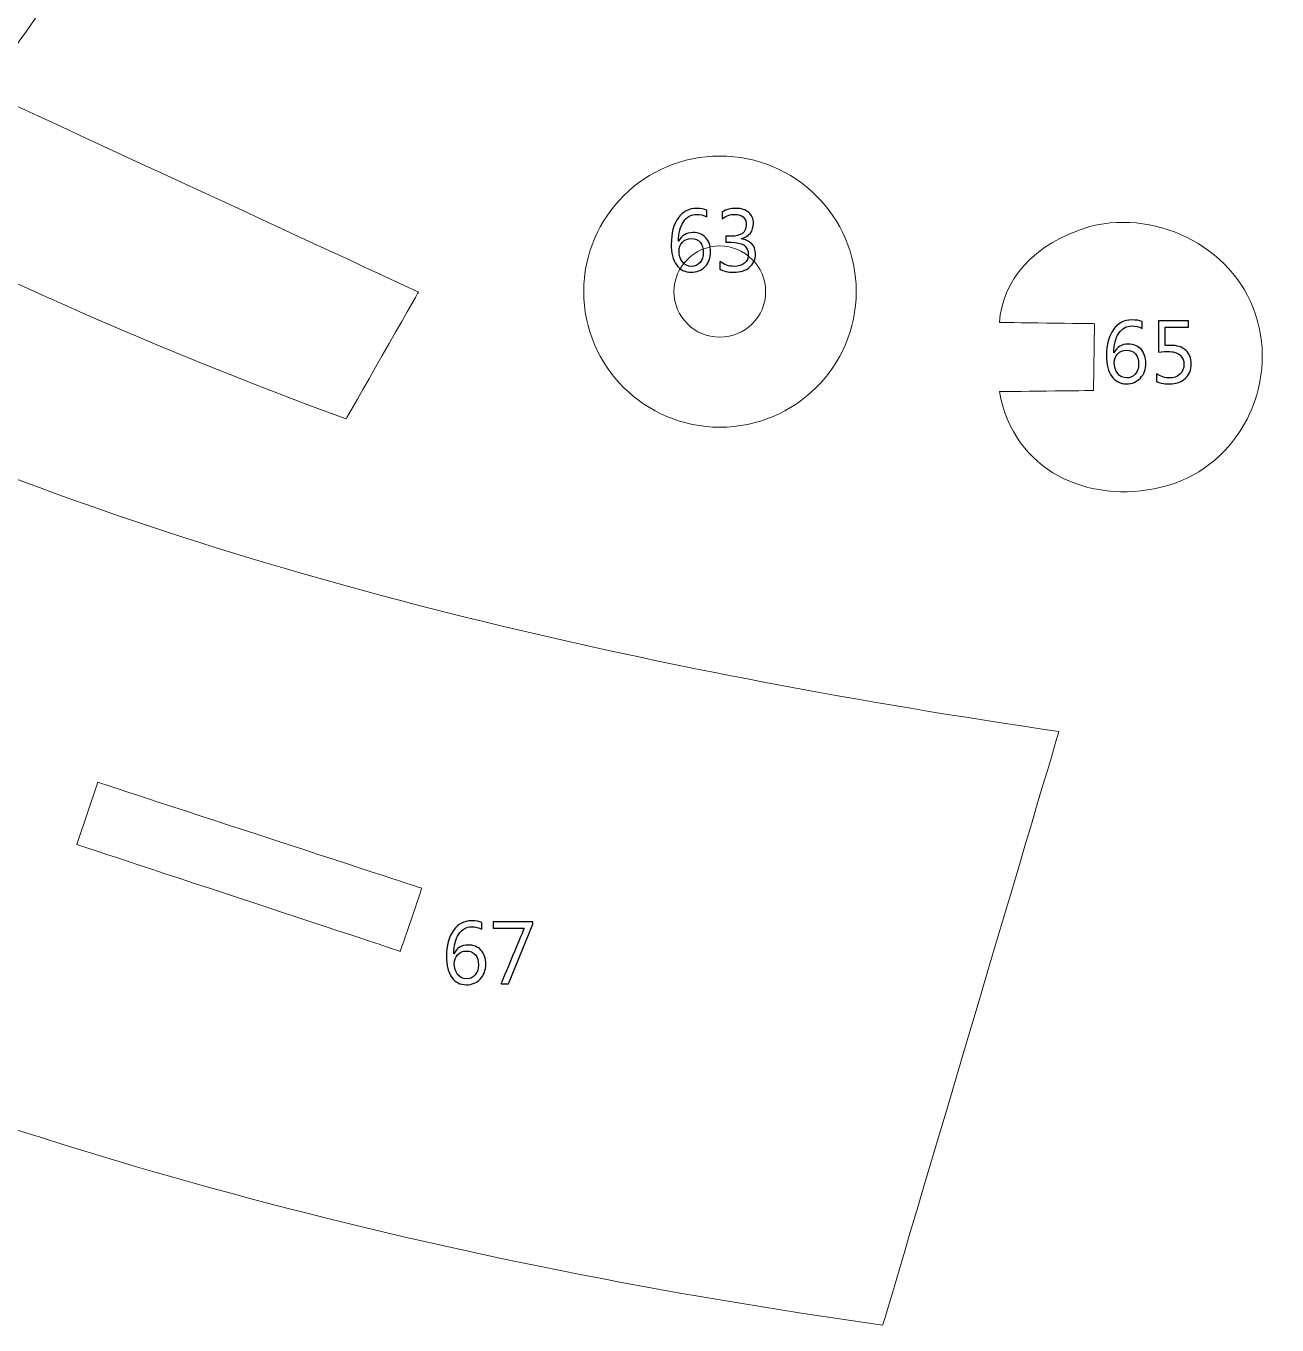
# Model space of a CAD drawing. Header units: centimetres. Extents: x -494 to 505, y -672 to 577.
# Drawn here: x 348.9 to 501.1, y -460.4 to -302.3 of the extents above; entities that cross this region are included whole.
import ezdxf

# ---------------------------------------------------------------- set-up
doc = ezdxf.new("R2010")
doc.units = ezdxf.units.CM
doc.header["$MEASUREMENT"] = 0
doc.layers.add('Camada 1', color=7, linetype='Continuous')
doc.layers.add('Camada 2', color=10, linetype='Continuous')

msp = doc.modelspace()

# ---------------------------------------------------------------- linework, layer by layer
at = {"layer": 'Camada 1', "lineweight": 9}
for centre, major_axis, ratio in [((433.376832, -334.587088), (16.575278, 0), 0.9956633005), ((433.354734, -334.585818), (5.5753, 0), 0.9956719818)]:
    msp.add_ellipse(centre, major_axis=major_axis, ratio=ratio, dxfattribs=at)
for points, knots in [([(182.78983, -289.325812), (182.329836, -291.53358), (181.676294, -292.996112), (180.507132, -295.900856), (180.507132, -295.900856), (177.908204, -303.485296), (176.42332, -307.8607), (184.4675, -310.828944), (184.4675, -310.828944), (188.601096, -312.03138), (192.080388, -313.343036), (195.019168, -314.746132), (195.019168, -314.746132), (209.705448, -320.820796), (210.408266, -342.718136), (204.780388, -357.439976), (204.780388, -357.439976), (200.739248, -364.026196), (206.49819, -371.974872), (211.99729, -370.13134), (211.99729, -370.13134), (211.99729, -370.13134), (267.020294, -351.921064), (267.020294, -351.921064), (267.020294, -351.921064), (265.436858, -345.949016), (263.81964, -340.168992), (261.691628, -334.19796), (261.691628, -334.19796), (261.691628, -334.19796), (247.889522, -339.847428), (247.889522, -339.847428), (247.889522, -339.847428), (247.889522, -339.847428), (245.159784, -332.06436), (245.159784, -332.06436), (245.159784, -332.06436), (245.159784, -332.06436), (258.900422, -326.126856), (258.900422, -326.126856), (258.900422, -326.126856), (255.91643, -319.662048), (253.357126, -313.510168), (250.05284, -307.368956), (250.05284, -307.368956), (250.05284, -307.368956), (235.854494, -315.215016), (235.854494, -315.215016), (235.854494, -315.215016), (235.854494, -315.215016), (231.603042, -308.164484), (231.603042, -308.164484), (231.603042, -308.164484), (231.603042, -308.164484), (245.712488, -300.023784), (245.712488, -300.023784), (245.712488, -300.023784), (242.475004, -294.545512), (239.409224, -289.87242), (235.99394, -284.899608), (235.99394, -284.899608), (235.99394, -284.899608), (222.90532, -293.546276), (222.90532, -293.546276), (222.90532, -293.546276), (222.90532, -293.546276), (218.431364, -286.746696), (218.431364, -286.746696), (218.431364, -286.746696), (218.431364, -286.746696), (230.724202, -278.40178), (230.724202, -278.40178), (230.724202, -278.40178), (227.071682, -273.320256), (223.679766, -267.88618), (220.318584, -262.6868), (220.318584, -262.6868), (220.318584, -262.6868), (206.901542, -270.924528), (206.901542, -270.924528), (206.901542, -270.924528), (206.901542, -270.924528), (203.266548, -263.775444), (203.266548, -263.775444), (203.266548, -263.775444), (203.266548, -263.775444), (216.520522, -255.081024), (216.520522, -255.081024), (216.520522, -255.081024), (203.73848, -229.9081), (221.170754, -210.7819), (240.487708, -206.680816), (240.487708, -206.680816), (281.752294, -198.37654), (317.23838, -202.109324), (355.214428, -222.74276), (355.214428, -222.74276), (380.998984, -236.086396), (406.434798, -252.030484), (431.664618, -268.072108), (431.664618, -268.072108), (447.13398, -276.452076), (457.795376, -284.673548), (475.474792, -290.712144), (475.474792, -290.712144), (480.967288, -292.402768), (484.084376, -293.40556), (486.148888, -292.320472), (486.148888, -292.320472), (494.367058, -279.025096), (499.34495, -259.396992), (498.30101, -215.25484), (498.30101, -215.25484), (495.513106, -177.25136), (492.695484, -158.525972), (484.29799, -145.308828), (484.29799, -145.308828), (471.084402, -137.859516), (427.983396, -139.22248), (370.712238, -144.892776), (370.712238, -144.892776), (330.730606, -147.85848), (288.910268, -155.543504), (244.769894, -154.824176), (244.769894, -154.824176), (224.85096, -154.182064), (209.7151, -128.42748), (190.253366, -98.993452), (190.253366, -98.993452), (179.69611, -100.730812), (171.077382, -99.020884), (165.424866, -94.19844), (165.424866, -94.19844), (159.956754, -88.855804), (156.890974, -82.534252), (157.003242, -75.060048), (157.003242, -75.060048), (157.026102, -72.926956), (155.536646, -72.14362), (153.171144, -73.001632), (153.171144, -73.001632), (124.564902, -78.87462), (97.43567, -82.195416), (72.464422, -82.006948), (72.464422, -82.006948), (72.464422, -82.006948), (55.998618, -82.304636), (55.998618, -82.304636), (55.998618, -82.304636), (33.274254, -82.729324), (19.306032, -86.980268), (15.682976, -101.128068), (15.682976, -101.128068), (14.84376, -105.245916), (15.028926, -133.020816), (14.989302, -138.365992), (14.989302, -138.365992), (14.989302, -138.365992), (15.079726, -194.315588), (15.079726, -194.315588), (15.079726, -194.315588), (15.079726, -194.315588), (66.976498, -194.3862), (66.976498, -194.3862), (66.976498, -194.3862), (66.976498, -194.3862), (66.896742, -202.649836), (66.896742, -202.649836), (66.896742, -202.649836), (66.896742, -202.649836), (15.069058, -202.792584), (15.069058, -202.792584), (15.069058, -202.792584), (15.069058, -202.792584), (15.30858, -272.434304), (15.30858, -272.434304), (15.30858, -272.434304), (15.30858, -272.434304), (30.27172, -273.937476), (30.27172, -273.937476), (30.27172, -273.937476), (30.27172, -273.937476), (37.548312, -233.120692), (37.548312, -233.120692), (37.548312, -233.120692), (37.548312, -233.120692), (83.984592, -239.984788), (83.984592, -239.984788), (83.984592, -239.984788), (83.984592, -239.984788), (76.346812, -279.314656), (76.346812, -279.314656), (76.346812, -279.314656), (76.346812, -279.314656), (100.76053, -281.826716), (100.76053, -281.826716), (100.76053, -281.826716), (100.873814, -272.07464), (102.001066, -262.795004), (104.431338, -254.207264), (104.431338, -254.207264), (107.706668, -242.851432), (111.736632, -234.28452), (117.738652, -232.335832), (117.738652, -232.335832), (117.738652, -232.335832), (166.705788, -232.341928), (166.705788, -232.341928), (166.705788, -232.341928), (170.196002, -232.524808), (171.763436, -238.12246), (170.609006, -246.8626), (170.609006, -246.8626), (169.687494, -256.330704), (163.103814, -264.16), (159.567626, -274.08124), (159.567626, -274.08124), (157.226508, -280.649172), (157.818836, -281.917648), (163.007294, -281.882596), (163.007294, -281.882596), (163.007294, -281.882596), (179.199286, -281.804364), (179.199286, -281.804364), (179.199286, -281.804364), (181.369716, -282.496768), (183.364124, -285.311088), (182.78983, -289.325812)], [0, 0, 0, 0, 0.0172413793, 0.0172413793, 0.0172413793, 0.0172413893, 0.0344827586, 0.0344827586, 0.0344827586, 0.0344827686, 0.0517241379, 0.0517241379, 0.0517241379, 0.0517241479, 0.0689655172, 0.0689655172, 0.0689655172, 0.0689655272, 0.0862068966, 0.0862068966, 0.0862068966, 0.0862069066, 0.1034482759, 0.1034482759, 0.1034482759, 0.1034482859, 0.1206896552, 0.1206896552, 0.1206896552, 0.1206896652, 0.1379310345, 0.1379310345, 0.1379310345, 0.1379310445, 0.1551724138, 0.1551724138, 0.1551724138, 0.1551724238, 0.1724137931, 0.1724137931, 0.1724137931, 0.1724138031, 0.1896551724, 0.1896551724, 0.1896551724, 0.1896551824, 0.2068965517, 0.2068965517, 0.2068965517, 0.2068965617, 0.224137931, 0.224137931, 0.224137931, 0.224137941, 0.2413793103, 0.2413793103, 0.2413793103, 0.2413793203, 0.2586206897, 0.2586206897, 0.2586206897, 0.2586206997, 0.275862069, 0.275862069, 0.275862069, 0.275862079, 0.2931034483, 0.2931034483, 0.2931034483, 0.2931034583, 0.3103448276, 0.3103448276, 0.3103448276, 0.3103448376, 0.3275862069, 0.3275862069, 0.3275862069, 0.3275862169, 0.3448275862, 0.3448275862, 0.3448275862, 0.3448275962, 0.3620689655, 0.3620689655, 0.3620689655, 0.3620689755, 0.3793103448, 0.3793103448, 0.3793103448, 0.3793103548, 0.3965517241, 0.3965517241, 0.3965517241, 0.3965517341, 0.4137931034, 0.4137931034, 0.4137931034, 0.4137931134, 0.4310344828, 0.4310344828, 0.4310344828, 0.4310344928, 0.4482758621, 0.4482758621, 0.4482758621, 0.4482758721, 0.4655172414, 0.4655172414, 0.4655172414, 0.4655172514, 0.4827586207, 0.4827586207, 0.4827586207, 0.4827586307, 0.5, 0.5, 0.5, 0.50000001, 0.5172413793, 0.5172413793, 0.5172413793, 0.5172413893, 0.5344827586, 0.5344827586, 0.5344827586, 0.5344827686, 0.5517241379, 0.5517241379, 0.5517241379, 0.5517241479, 0.5689655172, 0.5689655172, 0.5689655172, 0.5689655272, 0.5862068966, 0.5862068966, 0.5862068966, 0.5862069066, 0.6034482759, 0.6034482759, 0.6034482759, 0.6034482859, 0.6206896552, 0.6206896552, 0.6206896552, 0.6206896652, 0.6379310345, 0.6379310345, 0.6379310345, 0.6379310445, 0.6551724138, 0.6551724138, 0.6551724138, 0.6551724238, 0.6724137931, 0.6724137931, 0.6724137931, 0.6724138031, 0.6896551724, 0.6896551724, 0.6896551724, 0.6896551824, 0.7068965517, 0.7068965517, 0.7068965517, 0.7068965617, 0.724137931, 0.724137931, 0.724137931, 0.724137941, 0.7413793103, 0.7413793103, 0.7413793103, 0.7413793203, 0.7586206897, 0.7586206897, 0.7586206897, 0.7586206997, 0.775862069, 0.775862069, 0.775862069, 0.775862079, 0.7931034483, 0.7931034483, 0.7931034483, 0.7931034583, 0.8103448276, 0.8103448276, 0.8103448276, 0.8103448376, 0.8275862069, 0.8275862069, 0.8275862069, 0.8275862169, 0.8448275862, 0.8448275862, 0.8448275862, 0.8448275962, 0.8620689655, 0.8620689655, 0.8620689655, 0.8620689755, 0.8793103448, 0.8793103448, 0.8793103448, 0.8793103548, 0.8965517241, 0.8965517241, 0.8965517241, 0.8965517341, 0.9137931034, 0.9137931034, 0.9137931034, 0.9137931134, 0.9310344828, 0.9310344828, 0.9310344828, 0.9310344928, 0.9482758621, 0.9482758621, 0.9482758621, 0.9482758721, 0.9655172414, 0.9655172414, 0.9655172414, 0.9655172514, 1, 1, 1, 1]), ([(252.252734, -278.040592), (252.252734, -278.040592), (302.945038, -222.182436), (302.945038, -222.182436), (302.945038, -222.182436), (340.093554, -247.48236), (380.919482, -268.119352), (425.249594, -284.312868), (425.249594, -284.312868), (425.249594, -284.312868), (415.266886, -301.135796), (415.266886, -301.135796), (415.266886, -301.135796), (415.266886, -301.135796), (365.787178, -278.638), (365.787178, -278.638), (365.787178, -278.638), (365.787178, -278.638), (343.912698, -310.195468), (343.912698, -310.195468), (343.912698, -310.195468), (343.912698, -310.195468), (396.691358, -334.630268), (396.691358, -334.630268), (396.691358, -334.630268), (396.691358, -334.630268), (387.891782, -350.089724), (387.891782, -350.089724), (387.891782, -350.089724), (338.015834, -331.723492), (293.035482, -307.424836), (252.252734, -278.040592)], [0, 0, 0, 0, 0.1111111111, 0.1111111111, 0.1111111111, 0.1111111211, 0.2222222222, 0.2222222222, 0.2222222222, 0.2222222322, 0.3333333333, 0.3333333333, 0.3333333333, 0.3333333433, 0.4444444444, 0.4444444444, 0.4444444444, 0.4444444544, 0.5555555556, 0.5555555556, 0.5555555556, 0.5555555656, 0.6666666667, 0.6666666667, 0.6666666667, 0.6666666767, 0.7777777778, 0.7777777778, 0.7777777778, 0.7777777878, 1, 1, 1, 1]), ([(478.801938, -346.622624), (478.801938, -346.622624), (478.944686, -338.489036), (478.944686, -338.489036), (478.944686, -338.489036), (478.944686, -338.489036), (467.369398, -338.336636), (467.369398, -338.336636), (467.369398, -338.336636), (467.759034, -333.417672), (471.183462, -328.753724), (478.50679, -326.64146), (478.50679, -326.64146), (486.71353, -324.5612), (496.430046, -329.375008), (498.78869, -338.177632), (498.78869, -338.177632), (501.147334, -346.980256), (495.89055, -356.327964), (487.049826, -358.408224), (487.049826, -358.408224), (478.209102, -360.488484), (469.102186, -356.482904), (467.377526, -346.757752), (467.377526, -346.757752), (467.377526, -346.757752), (478.801938, -346.622624), (478.801938, -346.622624)], [0, 0, 0, 0, 0.125, 0.125, 0.125, 0.12500001, 0.25, 0.25, 0.25, 0.25000001, 0.375, 0.375, 0.375, 0.37500001, 0.5, 0.5, 0.5, 0.50000001, 0.625, 0.625, 0.625, 0.62500001, 0.75, 0.75, 0.75, 0.75000001, 1, 1, 1, 1]), ([(296.14495, -350.3041), (296.14495, -350.3041), (333.632302, -367.514632), (333.632302, -367.514632), (333.632302, -367.514632), (333.632302, -367.514632), (341.154258, -354.829364), (341.154258, -354.829364), (341.154258, -354.829364), (380.900686, -370.675916), (426.158914, -381.004064), (474.611954, -388.133336), (474.611954, -388.133336), (474.611954, -388.133336), (453.18299, -460.366872), (453.18299, -460.366872), (453.18299, -460.366872), (399.958306, -452.932292), (350.433894, -439.942732), (305.08321, -420.685976), (305.08321, -420.685976), (305.08321, -420.685976), (311.78627, -407.918412), (311.78627, -407.918412), (311.78627, -407.918412), (311.78627, -407.918412), (275.041106, -391.834624), (275.041106, -391.834624), (275.041106, -391.834624), (275.041106, -391.834624), (296.14495, -350.3041), (296.14495, -350.3041)], [0, 0, 0, 0, 0.1111111111, 0.1111111111, 0.1111111111, 0.1111111211, 0.2222222222, 0.2222222222, 0.2222222222, 0.2222222322, 0.3333333333, 0.3333333333, 0.3333333333, 0.3333333433, 0.4444444444, 0.4444444444, 0.4444444444, 0.4444444544, 0.5555555556, 0.5555555556, 0.5555555556, 0.5555555656, 0.6666666667, 0.6666666667, 0.6666666667, 0.6666666767, 0.7777777778, 0.7777777778, 0.7777777778, 0.7777777878, 1, 1, 1, 1]), ([(357.68153, -394.306044), (357.68153, -394.306044), (355.125782, -401.881848), (355.125782, -401.881848), (355.125782, -401.881848), (355.125782, -401.881848), (394.48867, -414.883092), (394.48867, -414.883092), (394.48867, -414.883092), (394.48867, -414.883092), (397.095726, -407.20518), (397.095726, -407.20518), (397.095726, -407.20518), (397.095726, -407.20518), (357.68153, -394.306044), (357.68153, -394.306044)], [0, 0, 0, 0, 0.2, 0.2, 0.2, 0.20000001, 0.4, 0.4, 0.4, 0.40000001, 0.6, 0.6, 0.6, 0.60000001, 1, 1, 1, 1])]:
    msp.add_open_spline(points, degree=3, knots=knots, dxfattribs=at)
at = {"layer": 'Camada 2'}
for points, knots in [([(431.770028, -324.667118), (431.770028, -324.667118), (431.770028, -325.482458), (431.770028, -325.482458), (431.770028, -325.482458), (431.381154, -325.283576), (430.972468, -325.183246), (430.542446, -325.183246), (430.542446, -325.183246), (429.875696, -325.183246), (429.341788, -325.48068), (428.940214, -326.075548), (428.940214, -326.075548), (428.540672, -326.67067), (428.340012, -327.467976), (428.340012, -328.466196), (428.340012, -328.466196), (428.340012, -328.466196), (428.361348, -328.466196), (428.361348, -328.466196), (428.361348, -328.466196), (428.710852, -327.754742), (429.284384, -327.398126), (430.081944, -327.398126), (430.081944, -327.398126), (430.73955, -327.398126), (431.261012, -327.609708), (431.649886, -328.03084), (431.649886, -328.03084), (432.03876, -328.45375), (432.232308, -329.018138), (432.232308, -329.726036), (432.232308, -329.726036), (432.232308, -330.464414), (432.010058, -331.068426), (431.565812, -331.53604), (431.565812, -331.53604), (431.121312, -332.003908), (430.55667, -332.236826), (429.87214, -332.236826), (429.87214, -332.236826), (429.115982, -332.236826), (428.522638, -331.935836), (428.092616, -331.333602), (428.092616, -331.333602), (427.662594, -330.731368), (427.447456, -329.885548), (427.447456, -328.795888), (427.447456, -328.795888), (427.447456, -327.475342), (427.728888, -326.421496), (428.291498, -325.634858), (428.291498, -325.634858), (428.854362, -324.846188), (429.598074, -324.45198), (430.520856, -324.45198), (430.520856, -324.45198), (431.045874, -324.45198), (431.461672, -324.523608), (431.770028, -324.667118)], [0, 0, 0, 0, 0.0625, 0.0625, 0.0625, 0.06250001, 0.125, 0.125, 0.125, 0.12500001, 0.1875, 0.1875, 0.1875, 0.18750001, 0.25, 0.25, 0.25, 0.25000001, 0.3125, 0.3125, 0.3125, 0.31250001, 0.375, 0.375, 0.375, 0.37500001, 0.4375, 0.4375, 0.4375, 0.43750001, 0.5, 0.5, 0.5, 0.50000001, 0.5625, 0.5625, 0.5625, 0.56250001, 0.625, 0.625, 0.625, 0.62500001, 0.6875, 0.6875, 0.6875, 0.68750001, 0.75, 0.75, 0.75, 0.75000001, 0.8125, 0.8125, 0.8125, 0.81250001, 0.875, 0.875, 0.875, 0.87500001, 1, 1, 1, 1]), ([(433.350416, -331.82814), (433.350416, -331.82814), (433.350416, -330.90358), (433.350416, -330.90358), (433.350416, -330.90358), (433.864766, -331.312012), (434.447188, -331.516482), (435.094126, -331.516482), (435.094126, -331.516482), (435.621176, -331.516482), (436.04053, -331.385672), (436.353966, -331.12202), (436.353966, -331.12202), (436.667656, -330.858622), (436.823612, -330.503784), (436.823612, -330.059538), (436.823612, -330.059538), (436.823612, -329.073764), (436.124604, -328.581004), (434.72862, -328.581004), (434.72862, -328.581004), (434.72862, -328.581004), (434.103272, -328.581004), (434.103272, -328.581004), (434.103272, -328.581004), (434.103272, -328.581004), (434.103272, -327.849738), (434.103272, -327.849738), (434.103272, -327.849738), (434.103272, -327.849738), (434.69814, -327.849738), (434.69814, -327.849738), (434.69814, -327.849738), (435.943756, -327.849738), (436.565548, -327.387458), (436.565548, -326.464422), (436.565548, -326.464422), (436.565548, -325.609712), (436.090568, -325.183246), (435.140862, -325.183246), (435.140862, -325.183246), (434.610256, -325.183246), (434.110384, -325.362316), (433.640738, -325.72071), (433.640738, -325.72071), (433.640738, -325.72071), (433.640738, -324.882002), (433.640738, -324.882002), (433.640738, -324.882002), (434.124608, -324.595236), (434.696362, -324.45198), (435.353968, -324.45198), (435.353968, -324.45198), (435.98846, -324.45198), (436.495698, -324.620382), (436.87746, -324.955408), (436.87746, -324.955408), (437.25719, -325.292466), (437.447182, -325.722488), (437.447182, -326.24776), (437.447182, -326.24776), (437.447182, -327.238614), (436.943754, -327.876662), (435.934612, -328.159872), (435.934612, -328.159872), (435.934612, -328.159872), (435.934612, -328.181208), (435.934612, -328.181208), (435.934612, -328.181208), (436.475886, -328.233278), (436.905908, -328.42327), (437.224932, -328.751184), (437.224932, -328.751184), (437.545734, -329.079098), (437.705246, -329.487784), (437.705246, -329.976988), (437.705246, -329.976988), (437.705246, -330.654406), (437.463438, -331.199236), (436.97779, -331.615034), (436.97779, -331.615034), (436.492142, -332.029054), (435.852316, -332.236826), (435.058312, -332.236826), (435.058312, -332.236826), (434.343302, -332.236826), (433.773326, -332.100682), (433.350416, -331.82814)], [0, 0, 0, 0, 0.0434782609, 0.0434782609, 0.0434782609, 0.0434782709, 0.0869565217, 0.0869565217, 0.0869565217, 0.0869565317, 0.1304347826, 0.1304347826, 0.1304347826, 0.1304347926, 0.1739130435, 0.1739130435, 0.1739130435, 0.1739130535, 0.2173913043, 0.2173913043, 0.2173913043, 0.2173913143, 0.2608695652, 0.2608695652, 0.2608695652, 0.2608695752, 0.3043478261, 0.3043478261, 0.3043478261, 0.3043478361, 0.347826087, 0.347826087, 0.347826087, 0.347826097, 0.3913043478, 0.3913043478, 0.3913043478, 0.3913043578, 0.4347826087, 0.4347826087, 0.4347826087, 0.4347826187, 0.4782608696, 0.4782608696, 0.4782608696, 0.4782608796, 0.5217391304, 0.5217391304, 0.5217391304, 0.5217391404, 0.5652173913, 0.5652173913, 0.5652173913, 0.5652174013, 0.6086956522, 0.6086956522, 0.6086956522, 0.6086956622, 0.652173913, 0.652173913, 0.652173913, 0.652173923, 0.6956521739, 0.6956521739, 0.6956521739, 0.6956521839, 0.7391304348, 0.7391304348, 0.7391304348, 0.7391304448, 0.7826086957, 0.7826086957, 0.7826086957, 0.7826087057, 0.8260869565, 0.8260869565, 0.8260869565, 0.8260869665, 0.8695652174, 0.8695652174, 0.8695652174, 0.8695652274, 0.9130434783, 0.9130434783, 0.9130434783, 0.9130434883, 1, 1, 1, 1]), ([(429.890174, -328.129392), (429.445674, -328.129392), (429.085502, -328.27976), (428.809404, -328.581004), (428.809404, -328.581004), (428.531782, -328.883772), (428.393606, -329.23861), (428.393606, -329.649074), (428.393606, -329.649074), (428.393606, -330.165202), (428.531782, -330.604114), (428.805848, -330.969874), (428.805848, -330.969874), (429.080168, -331.333602), (429.445674, -331.516482), (429.900842, -331.516482), (429.900842, -331.516482), (430.33442, -331.516482), (430.685702, -331.35697), (430.950878, -331.039724), (430.950878, -331.039724), (431.218086, -330.722478), (431.350674, -330.321158), (431.350674, -329.833732), (431.350674, -329.833732), (431.350674, -329.29957), (431.22342, -328.883772), (430.967134, -328.581004), (430.967134, -328.581004), (430.710848, -328.27976), (430.352454, -328.129392), (429.890174, -328.129392)], [0, 0, 0, 0, 0.1111111111, 0.1111111111, 0.1111111111, 0.1111111211, 0.2222222222, 0.2222222222, 0.2222222222, 0.2222222322, 0.3333333333, 0.3333333333, 0.3333333333, 0.3333333433, 0.4444444444, 0.4444444444, 0.4444444444, 0.4444444544, 0.5555555556, 0.5555555556, 0.5555555556, 0.5555555656, 0.6666666667, 0.6666666667, 0.6666666667, 0.6666666767, 0.7777777778, 0.7777777778, 0.7777777778, 0.7777777878, 1, 1, 1, 1]), ([(484.725726, -338.244434), (484.725726, -338.244434), (484.725726, -339.059774), (484.725726, -339.059774), (484.725726, -339.059774), (484.336852, -338.860892), (483.92842, -338.760562), (483.498144, -338.760562), (483.498144, -338.760562), (482.831394, -338.760562), (482.297486, -339.057996), (481.895912, -339.653118), (481.895912, -339.653118), (481.49637, -340.247986), (481.29571, -341.045546), (481.29571, -342.043766), (481.29571, -342.043766), (481.29571, -342.043766), (481.317046, -342.043766), (481.317046, -342.043766), (481.317046, -342.043766), (481.66655, -341.332312), (482.240082, -340.975696), (483.037642, -340.975696), (483.037642, -340.975696), (483.695248, -340.975696), (484.21671, -341.187024), (484.605838, -341.608156), (484.605838, -341.608156), (484.994712, -342.031066), (485.18826, -342.595708), (485.18826, -343.303606), (485.18826, -343.303606), (485.18826, -344.041984), (484.96601, -344.645996), (484.52151, -345.11361), (484.52151, -345.11361), (484.07701, -345.581478), (483.512622, -345.814396), (482.827838, -345.814396), (482.827838, -345.814396), (482.07168, -345.814396), (481.478336, -345.513406), (481.048314, -344.911172), (481.048314, -344.911172), (480.618292, -344.308938), (480.403154, -343.463118), (480.403154, -342.373458), (480.403154, -342.373458), (480.403154, -341.052658), (480.684586, -339.998812), (481.247196, -339.212174), (481.247196, -339.212174), (481.81006, -338.423504), (482.553772, -338.029296), (483.476808, -338.029296), (483.476808, -338.029296), (484.001826, -338.029296), (484.417624, -338.100924), (484.725726, -338.244434)], [0, 0, 0, 0, 0.0625, 0.0625, 0.0625, 0.06250001, 0.125, 0.125, 0.125, 0.12500001, 0.1875, 0.1875, 0.1875, 0.18750001, 0.25, 0.25, 0.25, 0.25000001, 0.3125, 0.3125, 0.3125, 0.31250001, 0.375, 0.375, 0.375, 0.37500001, 0.4375, 0.4375, 0.4375, 0.43750001, 0.5, 0.5, 0.5, 0.50000001, 0.5625, 0.5625, 0.5625, 0.56250001, 0.625, 0.625, 0.625, 0.62500001, 0.6875, 0.6875, 0.6875, 0.68750001, 0.75, 0.75, 0.75, 0.75000001, 0.8125, 0.8125, 0.8125, 0.81250001, 0.875, 0.875, 0.875, 0.87500001, 1, 1, 1, 1]), ([(486.47858, -345.502484), (486.47858, -345.502484), (486.47858, -344.588592), (486.47858, -344.588592), (486.47858, -344.588592), (486.99293, -344.925396), (487.51617, -345.094052), (488.0483, -345.094052), (488.0483, -345.094052), (488.580684, -345.094052), (489.008928, -344.94343), (489.335064, -344.64244), (489.335064, -344.64244), (489.659676, -344.342974), (489.822744, -343.943432), (489.822744, -343.446862), (489.822744, -343.446862), (489.822744, -342.954102), (489.655866, -342.568784), (489.324396, -342.29294), (489.324396, -342.29294), (488.991148, -342.016842), (488.516168, -341.87892), (487.896154, -341.87892), (487.896154, -341.87892), (487.68635, -341.87892), (487.292142, -341.900256), (486.715054, -341.941658), (486.715054, -341.941658), (486.715054, -341.941658), (486.715054, -338.158328), (486.715054, -338.158328), (486.715054, -338.158328), (486.715054, -338.158328), (490.360208, -338.158328), (490.360208, -338.158328), (490.360208, -338.158328), (490.360208, -338.158328), (490.360208, -338.93252), (490.360208, -338.93252), (490.360208, -338.93252), (490.360208, -338.93252), (487.532172, -338.93252), (487.532172, -338.93252), (487.532172, -338.93252), (487.532172, -338.93252), (487.532172, -341.147654), (487.532172, -341.147654), (487.532172, -341.147654), (487.763566, -341.13343), (487.976672, -341.126064), (488.173776, -341.126064), (488.173776, -341.126064), (488.978448, -341.126064), (489.602272, -341.328756), (490.042962, -341.731854), (490.042962, -341.731854), (490.483906, -342.135206), (490.704378, -342.688926), (490.704378, -343.39149), (490.704378, -343.39149), (490.704378, -344.118946), (490.467904, -344.705178), (489.992924, -345.147646), (489.992924, -345.147646), (489.517944, -345.592146), (488.865672, -345.814396), (488.03941, -345.814396), (488.03941, -345.814396), (487.342434, -345.814396), (486.822496, -345.71051), (486.47858, -345.502484)], [0, 0, 0, 0, 0.0526315789, 0.0526315789, 0.0526315789, 0.0526315889, 0.1052631579, 0.1052631579, 0.1052631579, 0.1052631679, 0.1578947368, 0.1578947368, 0.1578947368, 0.1578947468, 0.2105263158, 0.2105263158, 0.2105263158, 0.2105263258, 0.2631578947, 0.2631578947, 0.2631578947, 0.2631579047, 0.3157894737, 0.3157894737, 0.3157894737, 0.3157894837, 0.3684210526, 0.3684210526, 0.3684210526, 0.3684210626, 0.4210526316, 0.4210526316, 0.4210526316, 0.4210526416, 0.4736842105, 0.4736842105, 0.4736842105, 0.4736842205, 0.5263157895, 0.5263157895, 0.5263157895, 0.5263157995, 0.5789473684, 0.5789473684, 0.5789473684, 0.5789473784, 0.6315789474, 0.6315789474, 0.6315789474, 0.6315789574, 0.6842105263, 0.6842105263, 0.6842105263, 0.6842105363, 0.7368421053, 0.7368421053, 0.7368421053, 0.7368421153, 0.7894736842, 0.7894736842, 0.7894736842, 0.7894736942, 0.8421052632, 0.8421052632, 0.8421052632, 0.8421052732, 0.8947368421, 0.8947368421, 0.8947368421, 0.8947368521, 1, 1, 1, 1]), ([(482.845872, -341.706708), (482.401372, -341.706708), (482.0412, -341.85733), (481.765102, -342.15832), (481.765102, -342.15832), (481.48748, -342.461342), (481.349304, -342.81618), (481.349304, -343.226644), (481.349304, -343.226644), (481.349304, -343.742772), (481.48748, -344.181684), (481.761546, -344.547444), (481.761546, -344.547444), (482.035866, -344.911172), (482.401372, -345.094052), (482.85654, -345.094052), (482.85654, -345.094052), (483.290372, -345.094052), (483.641654, -344.93454), (483.90683, -344.617294), (483.90683, -344.617294), (484.173784, -344.300048), (484.306372, -343.898728), (484.306372, -343.411048), (484.306372, -343.411048), (484.306372, -342.87714), (484.179118, -342.461342), (483.922832, -342.15832), (483.922832, -342.15832), (483.666546, -341.85733), (483.308152, -341.706708), (482.845872, -341.706708)], [0, 0, 0, 0, 0.1111111111, 0.1111111111, 0.1111111111, 0.1111111211, 0.2222222222, 0.2222222222, 0.2222222222, 0.2222222322, 0.3333333333, 0.3333333333, 0.3333333333, 0.3333333433, 0.4444444444, 0.4444444444, 0.4444444444, 0.4444444544, 0.5555555556, 0.5555555556, 0.5555555556, 0.5555555656, 0.6666666667, 0.6666666667, 0.6666666667, 0.6666666767, 0.7777777778, 0.7777777778, 0.7777777778, 0.7777777878, 1, 1, 1, 1]), ([(404.417022, -411.382718), (404.417022, -411.382718), (404.417022, -412.198058), (404.417022, -412.198058), (404.417022, -412.198058), (404.028148, -411.999176), (403.619716, -411.898846), (403.18944, -411.898846), (403.18944, -411.898846), (402.52269, -411.898846), (401.988782, -412.19628), (401.587208, -412.791402), (401.587208, -412.791402), (401.187666, -413.38627), (400.987006, -414.18383), (400.987006, -415.18205), (400.987006, -415.18205), (400.987006, -415.18205), (401.008342, -415.18205), (401.008342, -415.18205), (401.008342, -415.18205), (401.357846, -414.470596), (401.931378, -414.11398), (402.728938, -414.11398), (402.728938, -414.11398), (403.386544, -414.11398), (403.908006, -414.325308), (404.297134, -414.74644), (404.297134, -414.74644), (404.686008, -415.16935), (404.879556, -415.733992), (404.879556, -416.44189), (404.879556, -416.44189), (404.879556, -417.180268), (404.657306, -417.78428), (404.212806, -418.251894), (404.212806, -418.251894), (403.768306, -418.719762), (403.203918, -418.95268), (402.519134, -418.95268), (402.519134, -418.95268), (401.762976, -418.95268), (401.169632, -418.65169), (400.73961, -418.049456), (400.73961, -418.049456), (400.309588, -417.447222), (400.09445, -416.601402), (400.09445, -415.511742), (400.09445, -415.511742), (400.09445, -414.190942), (400.375882, -413.137096), (400.938492, -412.350458), (400.938492, -412.350458), (401.501356, -411.561788), (402.245068, -411.16758), (403.168104, -411.16758), (403.168104, -411.16758), (403.693122, -411.16758), (404.10892, -411.239208), (404.417022, -411.382718)], [0, 0, 0, 0, 0.0625, 0.0625, 0.0625, 0.06250001, 0.125, 0.125, 0.125, 0.12500001, 0.1875, 0.1875, 0.1875, 0.18750001, 0.25, 0.25, 0.25, 0.25000001, 0.3125, 0.3125, 0.3125, 0.31250001, 0.375, 0.375, 0.375, 0.37500001, 0.4375, 0.4375, 0.4375, 0.43750001, 0.5, 0.5, 0.5, 0.50000001, 0.5625, 0.5625, 0.5625, 0.56250001, 0.625, 0.625, 0.625, 0.62500001, 0.6875, 0.6875, 0.6875, 0.68750001, 0.75, 0.75, 0.75, 0.75000001, 0.8125, 0.8125, 0.8125, 0.81250001, 0.875, 0.875, 0.875, 0.87500001, 1, 1, 1, 1]), ([(410.610812, -411.567376), (410.610812, -411.567376), (407.632154, -418.823648), (407.632154, -418.823648), (407.632154, -418.823648), (407.632154, -418.823648), (406.739598, -418.823648), (406.739598, -418.823648), (406.739598, -418.823648), (406.739598, -418.823648), (409.556966, -412.070804), (409.556966, -412.070804), (409.556966, -412.070804), (409.556966, -412.070804), (405.76119, -412.070804), (405.76119, -412.070804), (405.76119, -412.070804), (405.76119, -412.070804), (405.76119, -411.296612), (405.76119, -411.296612), (405.76119, -411.296612), (405.76119, -411.296612), (410.610812, -411.296612), (410.610812, -411.296612), (410.610812, -411.296612), (410.610812, -411.296612), (410.610812, -411.567376), (410.610812, -411.567376)], [0, 0, 0, 0, 0.125, 0.125, 0.125, 0.12500001, 0.25, 0.25, 0.25, 0.25000001, 0.375, 0.375, 0.375, 0.37500001, 0.5, 0.5, 0.5, 0.50000001, 0.625, 0.625, 0.625, 0.62500001, 0.75, 0.75, 0.75, 0.75000001, 1, 1, 1, 1]), ([(402.537168, -414.844992), (402.092668, -414.844992), (401.732496, -414.995614), (401.456398, -415.296604), (401.456398, -415.296604), (401.178776, -415.599626), (401.0406, -415.954464), (401.0406, -416.364928), (401.0406, -416.364928), (401.0406, -416.881056), (401.178776, -417.319968), (401.452842, -417.685728), (401.452842, -417.685728), (401.727162, -418.049456), (402.092668, -418.232336), (402.547836, -418.232336), (402.547836, -418.232336), (402.981668, -418.232336), (403.33295, -418.072824), (403.598126, -417.755578), (403.598126, -417.755578), (403.86508, -417.438332), (403.997668, -417.037012), (403.997668, -416.549332), (403.997668, -416.549332), (403.997668, -416.015424), (403.870414, -415.599626), (403.614128, -415.296604), (403.614128, -415.296604), (403.357842, -414.995614), (402.999448, -414.844992), (402.537168, -414.844992)], [0, 0, 0, 0, 0.1111111111, 0.1111111111, 0.1111111111, 0.1111111211, 0.2222222222, 0.2222222222, 0.2222222222, 0.2222222322, 0.3333333333, 0.3333333333, 0.3333333333, 0.3333333433, 0.4444444444, 0.4444444444, 0.4444444444, 0.4444444544, 0.5555555556, 0.5555555556, 0.5555555556, 0.5555555656, 0.6666666667, 0.6666666667, 0.6666666667, 0.6666666767, 0.7777777778, 0.7777777778, 0.7777777778, 0.7777777878, 1, 1, 1, 1])]:
    msp.add_open_spline(points, degree=3, knots=knots, dxfattribs=at)
at = {"layer": 'Camada 2', "lineweight": 9}
for points, knots in [([(431.770028, -324.667118), (431.770028, -324.667118), (431.770028, -325.482458), (431.770028, -325.482458), (431.770028, -325.482458), (431.381154, -325.283576), (430.972468, -325.183246), (430.542446, -325.183246), (430.542446, -325.183246), (429.875696, -325.183246), (429.341788, -325.48068), (428.940214, -326.075548), (428.940214, -326.075548), (428.540672, -326.67067), (428.340012, -327.467976), (428.340012, -328.466196), (428.340012, -328.466196), (428.340012, -328.466196), (428.361348, -328.466196), (428.361348, -328.466196), (428.361348, -328.466196), (428.710852, -327.754742), (429.284384, -327.398126), (430.081944, -327.398126), (430.081944, -327.398126), (430.73955, -327.398126), (431.261012, -327.609708), (431.649886, -328.03084), (431.649886, -328.03084), (432.03876, -328.45375), (432.232308, -329.018138), (432.232308, -329.726036), (432.232308, -329.726036), (432.232308, -330.464414), (432.010058, -331.068426), (431.565812, -331.53604), (431.565812, -331.53604), (431.121312, -332.003908), (430.55667, -332.236826), (429.87214, -332.236826), (429.87214, -332.236826), (429.115982, -332.236826), (428.522638, -331.935836), (428.092616, -331.333602), (428.092616, -331.333602), (427.662594, -330.731368), (427.447456, -329.885548), (427.447456, -328.795888), (427.447456, -328.795888), (427.447456, -327.475342), (427.728888, -326.421496), (428.291498, -325.634858), (428.291498, -325.634858), (428.854362, -324.846188), (429.598074, -324.45198), (430.520856, -324.45198), (430.520856, -324.45198), (431.045874, -324.45198), (431.461672, -324.523608), (431.770028, -324.667118)], [0, 0, 0, 0, 0.0625, 0.0625, 0.0625, 0.06250001, 0.125, 0.125, 0.125, 0.12500001, 0.1875, 0.1875, 0.1875, 0.18750001, 0.25, 0.25, 0.25, 0.25000001, 0.3125, 0.3125, 0.3125, 0.31250001, 0.375, 0.375, 0.375, 0.37500001, 0.4375, 0.4375, 0.4375, 0.43750001, 0.5, 0.5, 0.5, 0.50000001, 0.5625, 0.5625, 0.5625, 0.56250001, 0.625, 0.625, 0.625, 0.62500001, 0.6875, 0.6875, 0.6875, 0.68750001, 0.75, 0.75, 0.75, 0.75000001, 0.8125, 0.8125, 0.8125, 0.81250001, 0.875, 0.875, 0.875, 0.87500001, 1, 1, 1, 1]), ([(433.350416, -331.82814), (433.350416, -331.82814), (433.350416, -330.90358), (433.350416, -330.90358), (433.350416, -330.90358), (433.864766, -331.312012), (434.447188, -331.516482), (435.094126, -331.516482), (435.094126, -331.516482), (435.621176, -331.516482), (436.04053, -331.385672), (436.353966, -331.12202), (436.353966, -331.12202), (436.667656, -330.858622), (436.823612, -330.503784), (436.823612, -330.059538), (436.823612, -330.059538), (436.823612, -329.073764), (436.124604, -328.581004), (434.72862, -328.581004), (434.72862, -328.581004), (434.72862, -328.581004), (434.103272, -328.581004), (434.103272, -328.581004), (434.103272, -328.581004), (434.103272, -328.581004), (434.103272, -327.849738), (434.103272, -327.849738), (434.103272, -327.849738), (434.103272, -327.849738), (434.69814, -327.849738), (434.69814, -327.849738), (434.69814, -327.849738), (435.943756, -327.849738), (436.565548, -327.387458), (436.565548, -326.464422), (436.565548, -326.464422), (436.565548, -325.609712), (436.090568, -325.183246), (435.140862, -325.183246), (435.140862, -325.183246), (434.610256, -325.183246), (434.110384, -325.362316), (433.640738, -325.72071), (433.640738, -325.72071), (433.640738, -325.72071), (433.640738, -324.882002), (433.640738, -324.882002), (433.640738, -324.882002), (434.124608, -324.595236), (434.696362, -324.45198), (435.353968, -324.45198), (435.353968, -324.45198), (435.98846, -324.45198), (436.495698, -324.620382), (436.87746, -324.955408), (436.87746, -324.955408), (437.25719, -325.292466), (437.447182, -325.722488), (437.447182, -326.24776), (437.447182, -326.24776), (437.447182, -327.238614), (436.943754, -327.876662), (435.934612, -328.159872), (435.934612, -328.159872), (435.934612, -328.159872), (435.934612, -328.181208), (435.934612, -328.181208), (435.934612, -328.181208), (436.475886, -328.233278), (436.905908, -328.42327), (437.224932, -328.751184), (437.224932, -328.751184), (437.545734, -329.079098), (437.705246, -329.487784), (437.705246, -329.976988), (437.705246, -329.976988), (437.705246, -330.654406), (437.463438, -331.199236), (436.97779, -331.615034), (436.97779, -331.615034), (436.492142, -332.029054), (435.852316, -332.236826), (435.058312, -332.236826), (435.058312, -332.236826), (434.343302, -332.236826), (433.773326, -332.100682), (433.350416, -331.82814)], [0, 0, 0, 0, 0.0434782609, 0.0434782609, 0.0434782609, 0.0434782709, 0.0869565217, 0.0869565217, 0.0869565217, 0.0869565317, 0.1304347826, 0.1304347826, 0.1304347826, 0.1304347926, 0.1739130435, 0.1739130435, 0.1739130435, 0.1739130535, 0.2173913043, 0.2173913043, 0.2173913043, 0.2173913143, 0.2608695652, 0.2608695652, 0.2608695652, 0.2608695752, 0.3043478261, 0.3043478261, 0.3043478261, 0.3043478361, 0.347826087, 0.347826087, 0.347826087, 0.347826097, 0.3913043478, 0.3913043478, 0.3913043478, 0.3913043578, 0.4347826087, 0.4347826087, 0.4347826087, 0.4347826187, 0.4782608696, 0.4782608696, 0.4782608696, 0.4782608796, 0.5217391304, 0.5217391304, 0.5217391304, 0.5217391404, 0.5652173913, 0.5652173913, 0.5652173913, 0.5652174013, 0.6086956522, 0.6086956522, 0.6086956522, 0.6086956622, 0.652173913, 0.652173913, 0.652173913, 0.652173923, 0.6956521739, 0.6956521739, 0.6956521739, 0.6956521839, 0.7391304348, 0.7391304348, 0.7391304348, 0.7391304448, 0.7826086957, 0.7826086957, 0.7826086957, 0.7826087057, 0.8260869565, 0.8260869565, 0.8260869565, 0.8260869665, 0.8695652174, 0.8695652174, 0.8695652174, 0.8695652274, 0.9130434783, 0.9130434783, 0.9130434783, 0.9130434883, 1, 1, 1, 1]), ([(429.890174, -328.129392), (429.445674, -328.129392), (429.085502, -328.27976), (428.809404, -328.581004), (428.809404, -328.581004), (428.531782, -328.883772), (428.393606, -329.23861), (428.393606, -329.649074), (428.393606, -329.649074), (428.393606, -330.165202), (428.531782, -330.604114), (428.805848, -330.969874), (428.805848, -330.969874), (429.080168, -331.333602), (429.445674, -331.516482), (429.900842, -331.516482), (429.900842, -331.516482), (430.33442, -331.516482), (430.685702, -331.35697), (430.950878, -331.039724), (430.950878, -331.039724), (431.218086, -330.722478), (431.350674, -330.321158), (431.350674, -329.833732), (431.350674, -329.833732), (431.350674, -329.29957), (431.22342, -328.883772), (430.967134, -328.581004), (430.967134, -328.581004), (430.710848, -328.27976), (430.352454, -328.129392), (429.890174, -328.129392)], [0, 0, 0, 0, 0.1111111111, 0.1111111111, 0.1111111111, 0.1111111211, 0.2222222222, 0.2222222222, 0.2222222222, 0.2222222322, 0.3333333333, 0.3333333333, 0.3333333333, 0.3333333433, 0.4444444444, 0.4444444444, 0.4444444444, 0.4444444544, 0.5555555556, 0.5555555556, 0.5555555556, 0.5555555656, 0.6666666667, 0.6666666667, 0.6666666667, 0.6666666767, 0.7777777778, 0.7777777778, 0.7777777778, 0.7777777878, 1, 1, 1, 1]), ([(484.725726, -338.244434), (484.725726, -338.244434), (484.725726, -339.059774), (484.725726, -339.059774), (484.725726, -339.059774), (484.336852, -338.860892), (483.92842, -338.760562), (483.498144, -338.760562), (483.498144, -338.760562), (482.831394, -338.760562), (482.297486, -339.057996), (481.895912, -339.653118), (481.895912, -339.653118), (481.49637, -340.247986), (481.29571, -341.045546), (481.29571, -342.043766), (481.29571, -342.043766), (481.29571, -342.043766), (481.317046, -342.043766), (481.317046, -342.043766), (481.317046, -342.043766), (481.66655, -341.332312), (482.240082, -340.975696), (483.037642, -340.975696), (483.037642, -340.975696), (483.695248, -340.975696), (484.21671, -341.187024), (484.605838, -341.608156), (484.605838, -341.608156), (484.994712, -342.031066), (485.18826, -342.595708), (485.18826, -343.303606), (485.18826, -343.303606), (485.18826, -344.041984), (484.96601, -344.645996), (484.52151, -345.11361), (484.52151, -345.11361), (484.07701, -345.581478), (483.512622, -345.814396), (482.827838, -345.814396), (482.827838, -345.814396), (482.07168, -345.814396), (481.478336, -345.513406), (481.048314, -344.911172), (481.048314, -344.911172), (480.618292, -344.308938), (480.403154, -343.463118), (480.403154, -342.373458), (480.403154, -342.373458), (480.403154, -341.052658), (480.684586, -339.998812), (481.247196, -339.212174), (481.247196, -339.212174), (481.81006, -338.423504), (482.553772, -338.029296), (483.476808, -338.029296), (483.476808, -338.029296), (484.001826, -338.029296), (484.417624, -338.100924), (484.725726, -338.244434)], [0, 0, 0, 0, 0.0625, 0.0625, 0.0625, 0.06250001, 0.125, 0.125, 0.125, 0.12500001, 0.1875, 0.1875, 0.1875, 0.18750001, 0.25, 0.25, 0.25, 0.25000001, 0.3125, 0.3125, 0.3125, 0.31250001, 0.375, 0.375, 0.375, 0.37500001, 0.4375, 0.4375, 0.4375, 0.43750001, 0.5, 0.5, 0.5, 0.50000001, 0.5625, 0.5625, 0.5625, 0.56250001, 0.625, 0.625, 0.625, 0.62500001, 0.6875, 0.6875, 0.6875, 0.68750001, 0.75, 0.75, 0.75, 0.75000001, 0.8125, 0.8125, 0.8125, 0.81250001, 0.875, 0.875, 0.875, 0.87500001, 1, 1, 1, 1]), ([(486.47858, -345.502484), (486.47858, -345.502484), (486.47858, -344.588592), (486.47858, -344.588592), (486.47858, -344.588592), (486.99293, -344.925396), (487.51617, -345.094052), (488.0483, -345.094052), (488.0483, -345.094052), (488.580684, -345.094052), (489.008928, -344.94343), (489.335064, -344.64244), (489.335064, -344.64244), (489.659676, -344.342974), (489.822744, -343.943432), (489.822744, -343.446862), (489.822744, -343.446862), (489.822744, -342.954102), (489.655866, -342.568784), (489.324396, -342.29294), (489.324396, -342.29294), (488.991148, -342.016842), (488.516168, -341.87892), (487.896154, -341.87892), (487.896154, -341.87892), (487.68635, -341.87892), (487.292142, -341.900256), (486.715054, -341.941658), (486.715054, -341.941658), (486.715054, -341.941658), (486.715054, -338.158328), (486.715054, -338.158328), (486.715054, -338.158328), (486.715054, -338.158328), (490.360208, -338.158328), (490.360208, -338.158328), (490.360208, -338.158328), (490.360208, -338.158328), (490.360208, -338.93252), (490.360208, -338.93252), (490.360208, -338.93252), (490.360208, -338.93252), (487.532172, -338.93252), (487.532172, -338.93252), (487.532172, -338.93252), (487.532172, -338.93252), (487.532172, -341.147654), (487.532172, -341.147654), (487.532172, -341.147654), (487.763566, -341.13343), (487.976672, -341.126064), (488.173776, -341.126064), (488.173776, -341.126064), (488.978448, -341.126064), (489.602272, -341.328756), (490.042962, -341.731854), (490.042962, -341.731854), (490.483906, -342.135206), (490.704378, -342.688926), (490.704378, -343.39149), (490.704378, -343.39149), (490.704378, -344.118946), (490.467904, -344.705178), (489.992924, -345.147646), (489.992924, -345.147646), (489.517944, -345.592146), (488.865672, -345.814396), (488.03941, -345.814396), (488.03941, -345.814396), (487.342434, -345.814396), (486.822496, -345.71051), (486.47858, -345.502484)], [0, 0, 0, 0, 0.0526315789, 0.0526315789, 0.0526315789, 0.0526315889, 0.1052631579, 0.1052631579, 0.1052631579, 0.1052631679, 0.1578947368, 0.1578947368, 0.1578947368, 0.1578947468, 0.2105263158, 0.2105263158, 0.2105263158, 0.2105263258, 0.2631578947, 0.2631578947, 0.2631578947, 0.2631579047, 0.3157894737, 0.3157894737, 0.3157894737, 0.3157894837, 0.3684210526, 0.3684210526, 0.3684210526, 0.3684210626, 0.4210526316, 0.4210526316, 0.4210526316, 0.4210526416, 0.4736842105, 0.4736842105, 0.4736842105, 0.4736842205, 0.5263157895, 0.5263157895, 0.5263157895, 0.5263157995, 0.5789473684, 0.5789473684, 0.5789473684, 0.5789473784, 0.6315789474, 0.6315789474, 0.6315789474, 0.6315789574, 0.6842105263, 0.6842105263, 0.6842105263, 0.6842105363, 0.7368421053, 0.7368421053, 0.7368421053, 0.7368421153, 0.7894736842, 0.7894736842, 0.7894736842, 0.7894736942, 0.8421052632, 0.8421052632, 0.8421052632, 0.8421052732, 0.8947368421, 0.8947368421, 0.8947368421, 0.8947368521, 1, 1, 1, 1]), ([(482.845872, -341.706708), (482.401372, -341.706708), (482.0412, -341.85733), (481.765102, -342.15832), (481.765102, -342.15832), (481.48748, -342.461342), (481.349304, -342.81618), (481.349304, -343.226644), (481.349304, -343.226644), (481.349304, -343.742772), (481.48748, -344.181684), (481.761546, -344.547444), (481.761546, -344.547444), (482.035866, -344.911172), (482.401372, -345.094052), (482.85654, -345.094052), (482.85654, -345.094052), (483.290372, -345.094052), (483.641654, -344.93454), (483.90683, -344.617294), (483.90683, -344.617294), (484.173784, -344.300048), (484.306372, -343.898728), (484.306372, -343.411048), (484.306372, -343.411048), (484.306372, -342.87714), (484.179118, -342.461342), (483.922832, -342.15832), (483.922832, -342.15832), (483.666546, -341.85733), (483.308152, -341.706708), (482.845872, -341.706708)], [0, 0, 0, 0, 0.1111111111, 0.1111111111, 0.1111111111, 0.1111111211, 0.2222222222, 0.2222222222, 0.2222222222, 0.2222222322, 0.3333333333, 0.3333333333, 0.3333333333, 0.3333333433, 0.4444444444, 0.4444444444, 0.4444444444, 0.4444444544, 0.5555555556, 0.5555555556, 0.5555555556, 0.5555555656, 0.6666666667, 0.6666666667, 0.6666666667, 0.6666666767, 0.7777777778, 0.7777777778, 0.7777777778, 0.7777777878, 1, 1, 1, 1]), ([(404.417022, -411.382718), (404.417022, -411.382718), (404.417022, -412.198058), (404.417022, -412.198058), (404.417022, -412.198058), (404.028148, -411.999176), (403.619716, -411.898846), (403.18944, -411.898846), (403.18944, -411.898846), (402.52269, -411.898846), (401.988782, -412.19628), (401.587208, -412.791402), (401.587208, -412.791402), (401.187666, -413.38627), (400.987006, -414.18383), (400.987006, -415.18205), (400.987006, -415.18205), (400.987006, -415.18205), (401.008342, -415.18205), (401.008342, -415.18205), (401.008342, -415.18205), (401.357846, -414.470596), (401.931378, -414.11398), (402.728938, -414.11398), (402.728938, -414.11398), (403.386544, -414.11398), (403.908006, -414.325308), (404.297134, -414.74644), (404.297134, -414.74644), (404.686008, -415.16935), (404.879556, -415.733992), (404.879556, -416.44189), (404.879556, -416.44189), (404.879556, -417.180268), (404.657306, -417.78428), (404.212806, -418.251894), (404.212806, -418.251894), (403.768306, -418.719762), (403.203918, -418.95268), (402.519134, -418.95268), (402.519134, -418.95268), (401.762976, -418.95268), (401.169632, -418.65169), (400.73961, -418.049456), (400.73961, -418.049456), (400.309588, -417.447222), (400.09445, -416.601402), (400.09445, -415.511742), (400.09445, -415.511742), (400.09445, -414.190942), (400.375882, -413.137096), (400.938492, -412.350458), (400.938492, -412.350458), (401.501356, -411.561788), (402.245068, -411.16758), (403.168104, -411.16758), (403.168104, -411.16758), (403.693122, -411.16758), (404.10892, -411.239208), (404.417022, -411.382718)], [0, 0, 0, 0, 0.0625, 0.0625, 0.0625, 0.06250001, 0.125, 0.125, 0.125, 0.12500001, 0.1875, 0.1875, 0.1875, 0.18750001, 0.25, 0.25, 0.25, 0.25000001, 0.3125, 0.3125, 0.3125, 0.31250001, 0.375, 0.375, 0.375, 0.37500001, 0.4375, 0.4375, 0.4375, 0.43750001, 0.5, 0.5, 0.5, 0.50000001, 0.5625, 0.5625, 0.5625, 0.56250001, 0.625, 0.625, 0.625, 0.62500001, 0.6875, 0.6875, 0.6875, 0.68750001, 0.75, 0.75, 0.75, 0.75000001, 0.8125, 0.8125, 0.8125, 0.81250001, 0.875, 0.875, 0.875, 0.87500001, 1, 1, 1, 1]), ([(410.610812, -411.567376), (410.610812, -411.567376), (407.632154, -418.823648), (407.632154, -418.823648), (407.632154, -418.823648), (407.632154, -418.823648), (406.739598, -418.823648), (406.739598, -418.823648), (406.739598, -418.823648), (406.739598, -418.823648), (409.556966, -412.070804), (409.556966, -412.070804), (409.556966, -412.070804), (409.556966, -412.070804), (405.76119, -412.070804), (405.76119, -412.070804), (405.76119, -412.070804), (405.76119, -412.070804), (405.76119, -411.296612), (405.76119, -411.296612), (405.76119, -411.296612), (405.76119, -411.296612), (410.610812, -411.296612), (410.610812, -411.296612), (410.610812, -411.296612), (410.610812, -411.296612), (410.610812, -411.567376), (410.610812, -411.567376)], [0, 0, 0, 0, 0.125, 0.125, 0.125, 0.12500001, 0.25, 0.25, 0.25, 0.25000001, 0.375, 0.375, 0.375, 0.37500001, 0.5, 0.5, 0.5, 0.50000001, 0.625, 0.625, 0.625, 0.62500001, 0.75, 0.75, 0.75, 0.75000001, 1, 1, 1, 1]), ([(402.537168, -414.844992), (402.092668, -414.844992), (401.732496, -414.995614), (401.456398, -415.296604), (401.456398, -415.296604), (401.178776, -415.599626), (401.0406, -415.954464), (401.0406, -416.364928), (401.0406, -416.364928), (401.0406, -416.881056), (401.178776, -417.319968), (401.452842, -417.685728), (401.452842, -417.685728), (401.727162, -418.049456), (402.092668, -418.232336), (402.547836, -418.232336), (402.547836, -418.232336), (402.981668, -418.232336), (403.33295, -418.072824), (403.598126, -417.755578), (403.598126, -417.755578), (403.86508, -417.438332), (403.997668, -417.037012), (403.997668, -416.549332), (403.997668, -416.549332), (403.997668, -416.015424), (403.870414, -415.599626), (403.614128, -415.296604), (403.614128, -415.296604), (403.357842, -414.995614), (402.999448, -414.844992), (402.537168, -414.844992)], [0, 0, 0, 0, 0.1111111111, 0.1111111111, 0.1111111111, 0.1111111211, 0.2222222222, 0.2222222222, 0.2222222222, 0.2222222322, 0.3333333333, 0.3333333333, 0.3333333333, 0.3333333433, 0.4444444444, 0.4444444444, 0.4444444444, 0.4444444544, 0.5555555556, 0.5555555556, 0.5555555556, 0.5555555656, 0.6666666667, 0.6666666667, 0.6666666667, 0.6666666767, 0.7777777778, 0.7777777778, 0.7777777778, 0.7777777878, 1, 1, 1, 1])]:
    msp.add_open_spline(points, degree=3, knots=knots, dxfattribs=at)

doc.saveas('drawing.dxf')
